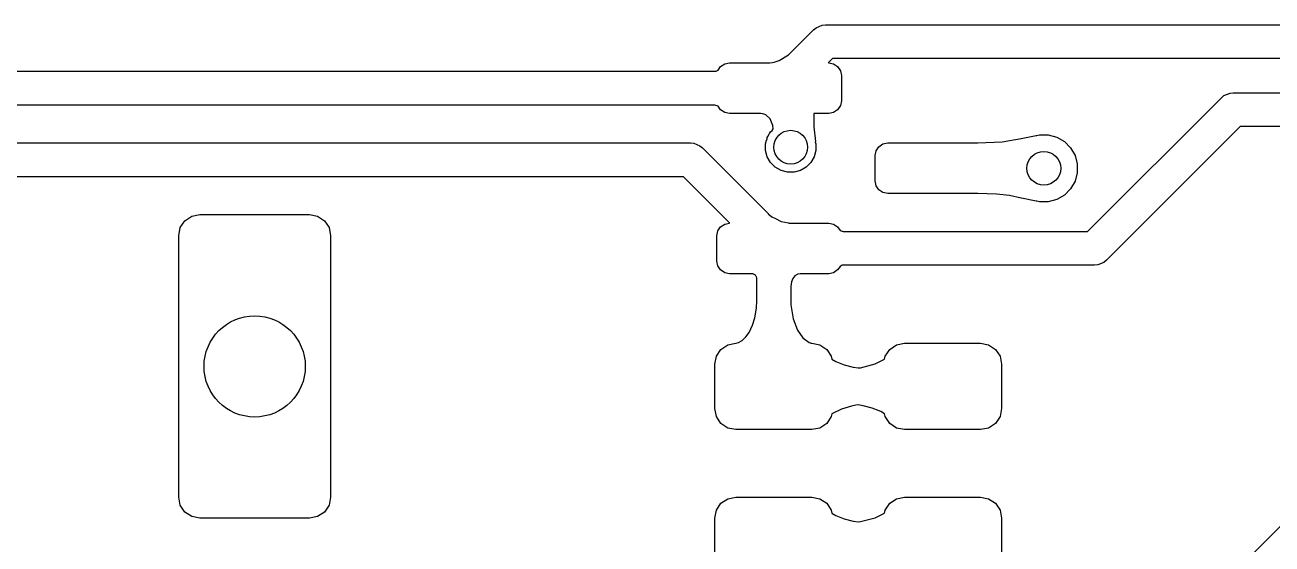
# Model space of a CAD drawing. Extents: x 89 to 178, y -115 to -57.
# Drawn here: x 100.98 to 115.75, y -103.71 to -97.55 of the extents above; entities that cross this region are included whole.
import ezdxf

# ---------------------------------------------------------------- set-up
doc = ezdxf.new("R2010")
doc.units = 0
doc.layers.add('BLACK', color=7, linetype='CONTINUOUS')

msp = doc.modelspace()

# ---------------------------------------------------------------- linework, layer by layer
at = {"layer": 'BLACK', "linetype": 'CONTINUOUS'}
for p, q in [((110.025178, -97.904478), (110.321078, -97.608579)), ((110.321078, -97.608579), (110.351386, -97.583706)), ((110.351386, -97.583706), (110.423482, -97.553843)), ((110.423482, -97.553843), (110.4625, -97.55)), ((110.4625, -97.55), (132.410979, -97.55)), ((109.852181, -97.992681), (109.913612, -97.972371)), ((109.913612, -97.972371), (110.025178, -97.904478)), ((110.545343, -97.95), (110.498484, -97.996858)), ((132.315783, -97.95), (110.545343, -97.95)), ((98.682843, -98.1), (109.157983, -98.1)), ((109.157983, -98.1), (109.164871, -98.099257)), ((109.164871, -98.099257), (109.190263, -98.086841)), ((109.190263, -98.086841), (109.218934, -98.043934)), ((109.218934, -98.043934), (109.267597, -98.011418)), ((109.267597, -98.011418), (109.325, -98)), ((109.325, -98), (109.799528, -98)), ((109.799528, -98), (109.800491, -97.999042)), ((109.800491, -97.999042), (109.803604, -97.998241)), ((109.803604, -97.998241), (109.834666, -97.994685)), ((109.834666, -97.994685), (109.852175, -97.992682)), ((109.852175, -97.992682), (109.852176, -97.992681)), ((109.852176, -97.992681), (109.852181, -97.992681)), ((110.498484, -97.996858), (110.497791, -97.9996)), ((110.497791, -97.9996), (110.497995, -98)), ((110.497995, -98), (110.5, -98)), ((110.5, -98), (110.557403, -98.011418)), ((110.557403, -98.011418), (110.606066, -98.043934)), ((110.606066, -98.043934), (110.638582, -98.092597)), ((110.638582, -98.092597), (110.65, -98.15)), ((110.65, -98.15), (110.65, -98.45)), ((113.567158, -100), (115.153578, -98.413579)), ((115.153578, -98.413579), (115.183886, -98.388706)), ((115.183886, -98.388706), (115.255982, -98.358843)), ((115.255982, -98.358843), (115.295, -98.355)), ((115.295, -98.355), (133.582983, -98.355)), ((109.151394, -98.5), (98.6, -98.5)), ((109.190764, -98.513908), (109.151394, -98.5)), ((109.218934, -98.556066), (109.190764, -98.513908)), ((109.267597, -98.588582), (109.218934, -98.556066)), ((110.606066, -98.556066), (110.557403, -98.588582)), ((110.638582, -98.507403), (110.606066, -98.556066)), ((110.65, -98.45), (110.638582, -98.507403)), ((109.325, -98.6), (109.267597, -98.588582)), ((109.690703, -98.6), (109.325, -98.6)), ((109.694798, -98.602223), (109.690703, -98.6)), ((109.719005, -98.604764), (109.694798, -98.602223)), ((109.719006, -98.604764), (109.719005, -98.604764)), ((109.719007, -98.604765), (109.719006, -98.604764)), ((109.721257, -98.60558), (109.719007, -98.604765)), ((109.75589, -98.618122), (109.721257, -98.60558)), ((109.759174, -98.621104), (109.755889, -98.618122)), ((109.755889, -98.618122), (109.75589, -98.618122)), ((109.80784, -98.665273), (109.759174, -98.621104)), ((109.838985, -98.741596), (109.80784, -98.665273)), ((110.5, -98.6), (110.322758, -98.6)), ((110.322758, -98.6), (110.323309, -98.660269)), ((110.323309, -98.660269), (110.323309, -98.660376)), ((110.323309, -98.660376), (110.323311, -98.757352)), ((110.557403, -98.588582), (110.5, -98.6)), ((109.772836, -98.885189), (109.78006, -98.872676)), ((109.78006, -98.872676), (109.800364, -98.835736)), ((109.800364, -98.835736), (109.80153, -98.834005)), ((109.80153, -98.834005), (109.804484, -98.830371)), ((109.804484, -98.830371), (109.811994, -98.817366)), ((109.811994, -98.817366), (109.828437, -98.800922)), ((109.828437, -98.800922), (109.843149, -98.782834)), ((109.843149, -98.782834), (109.838985, -98.741596)), ((110.323311, -98.757352), (110.323312, -98.757365)), ((110.323312, -98.757365), (110.343023, -98.9308)), ((112.783071, -98.897196), (112.960434, -98.860099)), ((112.960434, -98.860099), (112.967737, -98.861476)), ((112.967737, -98.861476), (112.997798, -98.853422)), ((112.997798, -98.853422), (113.102218, -98.853422)), ((113.102218, -98.853422), (113.203081, -98.880448)), ((115.377843, -98.755), (113.791421, -100.341421)), ((133.576394, -98.755), (115.377843, -98.755)), ((92.85, -98.95), (108.8625, -98.95)), ((108.8625, -98.95), (108.901518, -98.953843)), ((108.901518, -98.953843), (108.973614, -98.983706)), ((108.973614, -98.983706), (109.003921, -99.008579)), ((109.003921, -99.008579), (109.781042, -99.7857)), ((109.752567, -98.960836), (109.759956, -98.933257)), ((109.752567, -99.039152), (109.752567, -98.960836)), ((109.759365, -98.930256), (109.759673, -98.929056)), ((109.759956, -98.933257), (109.759365, -98.930256)), ((109.759673, -98.929056), (109.76911, -98.899093)), ((109.76911, -98.899093), (109.772836, -98.885189)), ((110.343023, -98.9308), (110.341141, -98.937354)), ((110.341141, -98.937354), (110.347433, -98.960836)), ((110.347433, -98.960836), (110.347433, -99.039152)), ((111.061418, -99.042597), (111.093934, -98.993934)), ((111.093934, -98.993934), (111.142597, -98.961418)), ((111.142597, -98.961418), (111.2, -98.95)), ((111.2, -98.95), (112.267939, -98.95)), ((112.267939, -98.95), (112.268939, -98.949563)), ((112.268939, -98.949563), (112.557604, -98.938354)), ((112.557604, -98.938354), (112.783071, -98.897196)), ((113.203081, -98.880448), (113.293513, -98.932659)), ((113.293513, -98.932659), (113.367349, -99.006495)), ((113.367349, -99.006495), (113.41956, -99.096927)), ((109.772836, -99.114799), (109.752567, -99.039152)), ((109.811994, -99.182622), (109.772836, -99.114799)), ((110.327164, -99.114799), (110.288006, -99.182622)), ((110.347433, -99.039152), (110.327164, -99.114799)), ((111.05, -99.1), (111.061418, -99.042597)), ((111.05, -99.4), (111.05, -99.1)), ((113.41956, -99.096927), (113.446586, -99.19779)), ((109.867372, -99.238), (109.811994, -99.182622)), ((109.935195, -99.277158), (109.867372, -99.238)), ((110.010842, -99.297427), (109.935195, -99.277158)), ((110.089158, -99.297427), (110.010842, -99.297427)), ((110.164805, -99.277158), (110.089158, -99.297427)), ((110.232628, -99.238), (110.164805, -99.277158)), ((110.288006, -99.182622), (110.232628, -99.238)), ((113.446586, -99.30221), (113.41956, -99.403073)), ((113.446586, -99.19779), (113.446586, -99.30221)), ((108.779658, -99.35), (92.946328, -99.35)), ((109.326594, -99.896937), (108.779658, -99.35)), ((111.061418, -99.457403), (111.05, -99.4)), ((111.093934, -99.506066), (111.061418, -99.457403)), ((113.41956, -99.403073), (113.367349, -99.493505)), ((111.142597, -99.538582), (111.093934, -99.506066)), ((111.2, -99.55), (111.142597, -99.538582)), ((111.7875, -99.55), (111.2, -99.55)), ((112.268493, -99.55), (111.7875, -99.55)), ((112.269112, -99.550274), (112.268493, -99.55)), ((112.488024, -99.555543), (112.269112, -99.550274)), ((112.644164, -99.574341), (112.488018, -99.555543)), ((112.488018, -99.555543), (112.488024, -99.555543)), ((112.644168, -99.574342), (112.644164, -99.574341)), ((112.783077, -99.602805), (112.644168, -99.574342)), ((112.7831, -99.602809), (112.783077, -99.602805)), ((112.960434, -99.6399), (112.7831, -99.602809)), ((113.293513, -99.567341), (113.203081, -99.619552)), ((113.367349, -99.493505), (113.293513, -99.567341)), ((112.960518, -99.639918), (112.960434, -99.6399)), ((112.967686, -99.638509), (112.960518, -99.639918)), ((112.997798, -99.646578), (112.967686, -99.638509)), ((113.102218, -99.646578), (112.997798, -99.646578)), ((113.203081, -99.619552), (113.102218, -99.646578)), ((102.81653, -99.954329), (102.870723, -99.873223)), ((102.870723, -99.873223), (102.951829, -99.81903)), ((102.951829, -99.81903), (103.0475, -99.8)), ((103.0475, -99.8), (104.3475, -99.8)), ((104.3475, -99.8), (104.443171, -99.81903)), ((104.443171, -99.81903), (104.524277, -99.873223)), ((104.524277, -99.873223), (104.57847, -99.954329)), ((109.267597, -99.911418), (109.325, -99.9)), ((109.325, -99.9), (109.325901, -99.9)), ((109.325901, -99.9), (109.326594, -99.896937)), ((109.781042, -99.7857), (109.784212, -99.788397)), ((109.784212, -99.788397), (109.826796, -99.824635)), ((109.826796, -99.824635), (109.826797, -99.824635)), ((109.826797, -99.824635), (109.826799, -99.824637)), ((109.826799, -99.824637), (109.860704, -99.8425)), ((109.860704, -99.8425), (109.935136, -99.881715)), ((109.935136, -99.881715), (110.022509, -99.897435)), ((110.022509, -99.897435), (110.026504, -99.9)), ((110.026504, -99.9), (110.5, -99.9)), ((110.5, -99.9), (110.557403, -99.911418)), ((102.7975, -100.05), (102.81653, -99.954329)), ((102.7975, -103.15), (102.7975, -100.05)), ((104.57847, -99.954329), (104.5975, -100.05)), ((104.5975, -100.05), (104.5975, -103.15)), ((109.175, -100.05), (109.186418, -99.992597)), ((109.175, -100.35), (109.175, -100.05)), ((109.186418, -99.992597), (109.218934, -99.943934)), ((109.218934, -99.943934), (109.267597, -99.911418)), ((110.557403, -99.911418), (110.606066, -99.943934)), ((110.606066, -99.943934), (110.634234, -99.986091)), ((110.634234, -99.986091), (110.673607, -100)), ((110.673607, -100), (113.567158, -100)), ((109.186418, -100.407403), (109.175, -100.35)), ((113.791421, -100.341421), (113.761114, -100.366294)), ((109.218934, -100.456066), (109.186418, -100.407403)), ((109.267597, -100.488582), (109.218934, -100.456066)), ((109.325, -100.5), (109.267597, -100.488582)), ((110.557403, -100.488582), (110.5, -100.5)), ((110.606066, -100.456066), (110.557403, -100.488582)), ((110.634736, -100.413157), (110.606066, -100.456066)), ((110.660128, -100.400743), (110.634736, -100.413157)), ((110.667016, -100.4), (110.660128, -100.400743)), ((113.65, -100.4), (110.667016, -100.4)), ((113.689018, -100.396157), (113.65, -100.4)), ((113.761114, -100.366294), (113.689018, -100.396157)), ((109.597683, -100.5), (109.325, -100.5)), ((109.603864, -100.503759), (109.597683, -100.5)), ((109.610334, -100.504761), (109.603864, -100.503759)), ((109.63315, -100.518093), (109.610334, -100.504761)), ((109.65, -100.548506), (109.633149, -100.518093)), ((109.633149, -100.518093), (109.63315, -100.518093)), ((109.65, -100.82213), (109.65, -100.548506)), ((110.0598, -100.595148), (110.05191, -100.65066)), ((110.059801, -100.595145), (110.0598, -100.595148)), ((110.075495, -100.55766), (110.059801, -100.595145)), ((110.075497, -100.557657), (110.075495, -100.55766)), ((110.100016, -100.527464), (110.075497, -100.557657)), ((110.135181, -100.507326), (110.100016, -100.527464)), ((110.161436, -100.503288), (110.135181, -100.507326)), ((110.167475, -100.500429), (110.161436, -100.503288)), ((110.16768, -100.5), (110.167475, -100.500429)), ((110.5, -100.5), (110.16768, -100.5)), ((110.05191, -100.65066), (110.05, -100.664097)), ((110.05, -100.664097), (110.05, -100.822735)), ((109.624135, -101.022681), (109.644267, -100.907402)), ((109.644267, -100.907402), (109.649336, -100.823494)), ((109.649336, -100.823494), (109.65, -100.82213)), ((110.05, -100.822735), (110.05044, -100.823742)), ((110.05044, -100.823742), (110.052265, -100.870311)), ((110.052265, -100.870311), (110.052265, -100.870312)), ((110.052265, -100.870312), (110.079288, -101.036398)), ((109.596783, -101.11238), (109.624135, -101.022681)), ((110.079288, -101.036398), (110.079289, -101.036403)), ((110.079289, -101.036403), (110.128578, -101.169894)), ((109.519282, -101.248704), (109.556875, -101.196188)), ((109.556875, -101.196188), (109.596783, -101.11238)), ((110.128578, -101.169894), (110.192533, -101.261626)), ((109.223223, -101.398223), (109.304329, -101.34403)), ((109.304329, -101.34403), (109.4, -101.325)), ((109.4, -101.325), (109.404809, -101.325)), ((109.404809, -101.325), (109.430139, -101.316907)), ((109.430139, -101.316907), (109.473489, -101.29146)), ((109.473489, -101.29146), (109.519282, -101.248704)), ((110.192533, -101.261626), (110.269154, -101.316586)), ((110.269154, -101.316586), (110.269154, -101.316587)), ((110.269154, -101.316587), (110.294159, -101.325)), ((110.294159, -101.325), (110.3, -101.325)), ((110.3, -101.325), (110.395671, -101.34403)), ((110.395671, -101.34403), (110.476777, -101.398223)), ((111.223223, -101.398223), (111.304329, -101.34403)), ((111.304329, -101.34403), (111.4, -101.325)), ((111.4, -101.325), (112.3, -101.325)), ((112.3, -101.325), (112.395671, -101.34403)), ((112.395671, -101.34403), (112.476777, -101.398223)), ((109.15, -101.575), (109.16903, -101.479329)), ((109.16903, -101.479329), (109.223223, -101.398223)), ((110.476777, -101.398223), (110.53097, -101.479329)), ((110.53097, -101.479329), (110.537847, -101.513905)), ((110.537847, -101.513905), (110.583797, -101.541035)), ((111.049815, -101.569696), (111.162246, -101.513432)), ((111.162246, -101.513432), (111.16903, -101.479329)), ((111.16903, -101.479329), (111.223223, -101.398223)), ((112.476777, -101.398223), (112.53097, -101.479329)), ((112.53097, -101.479329), (112.55, -101.575)), ((109.15, -102.1), (109.15, -101.575)), ((110.583797, -101.541035), (110.683857, -101.581411)), ((110.683857, -101.581411), (110.789615, -101.609243)), ((110.789615, -101.609243), (110.850901, -101.618364)), ((110.850901, -101.618364), (110.879031, -101.615372)), ((110.879031, -101.615372), (111.049815, -101.569696)), ((112.55, -101.575), (112.55, -102.1)), ((109.16903, -102.195671), (109.15, -102.1)), ((110.650179, -102.105306), (110.537753, -102.161565)), ((110.650184, -102.105304), (110.650179, -102.105306)), ((110.650186, -102.105303), (110.650184, -102.105303)), ((110.650184, -102.105303), (110.650184, -102.105304)), ((110.770038, -102.073248), (110.650186, -102.105303)), ((110.820973, -102.059626), (110.770038, -102.073248)), ((110.849091, -102.056634), (110.820973, -102.059626)), ((110.910386, -102.065757), (110.849091, -102.056634)), ((111.016143, -102.093589), (110.910386, -102.065757)), ((111.116203, -102.133965), (111.016143, -102.093589)), ((112.55, -102.1), (112.53097, -102.195671)), ((109.223223, -102.276777), (109.16903, -102.195671)), ((110.53097, -102.195671), (110.476777, -102.276777)), ((110.537753, -102.161565), (110.53097, -102.195671)), ((111.162152, -102.161093), (111.116203, -102.133965)), ((111.16903, -102.195671), (111.162152, -102.161093)), ((111.223223, -102.276777), (111.16903, -102.195671)), ((112.53097, -102.195671), (112.476777, -102.276777)), ((109.304329, -102.33097), (109.223223, -102.276777)), ((109.4, -102.35), (109.304329, -102.33097)), ((110.3, -102.35), (109.4, -102.35)), ((110.395671, -102.33097), (110.3, -102.35)), ((110.476777, -102.276777), (110.395671, -102.33097)), ((111.304329, -102.33097), (111.223223, -102.276777)), ((111.4, -102.35), (111.304329, -102.33097)), ((112.3, -102.35), (111.4, -102.35)), ((112.395671, -102.33097), (112.3, -102.35)), ((112.476777, -102.276777), (112.395671, -102.33097)), ((114.496814, -104.85), (116.429658, -102.917157)), ((102.81653, -103.245671), (102.7975, -103.15)), ((104.5975, -103.15), (104.57847, -103.245671)), ((109.304329, -103.16903), (109.4, -103.15)), ((109.4, -103.15), (110.3, -103.15)), ((110.3, -103.15), (110.395671, -103.16903)), ((111.304329, -103.16903), (111.4, -103.15)), ((111.4, -103.15), (112.3, -103.15)), ((112.3, -103.15), (112.395671, -103.16903)), ((102.870723, -103.326777), (102.81653, -103.245671)), ((104.57847, -103.245671), (104.524277, -103.326777)), ((109.15, -103.4), (109.16903, -103.304329)), ((109.16903, -103.304329), (109.223223, -103.223223)), ((109.223223, -103.223223), (109.304329, -103.16903)), ((110.395671, -103.16903), (110.476777, -103.223223)), ((110.476777, -103.223223), (110.53097, -103.304329)), ((110.53097, -103.304329), (110.537847, -103.338905)), ((111.162246, -103.338432), (111.16903, -103.304329)), ((111.16903, -103.304329), (111.223223, -103.223223)), ((111.223223, -103.223223), (111.304329, -103.16903)), ((112.395671, -103.16903), (112.476777, -103.223223)), ((112.476777, -103.223223), (112.53097, -103.304329)), ((112.53097, -103.304329), (112.55, -103.4)), ((102.951829, -103.38097), (102.870723, -103.326777)), ((103.0475, -103.4), (102.951829, -103.38097)), ((104.3475, -103.4), (103.0475, -103.4)), ((104.443171, -103.38097), (104.3475, -103.4)), ((104.524277, -103.326777), (104.443171, -103.38097)), ((109.15, -103.925), (109.15, -103.4)), ((110.537847, -103.338905), (110.583797, -103.366035)), ((110.583797, -103.366035), (110.683857, -103.406411)), ((110.683857, -103.406411), (110.789615, -103.434243)), ((110.789615, -103.434243), (110.850901, -103.443364)), ((110.850901, -103.443364), (110.879031, -103.440372)), ((110.879031, -103.440372), (111.049815, -103.394696)), ((111.049815, -103.394696), (111.162246, -103.338432)), ((112.55, -103.4), (112.55, -103.925))]:
    msp.add_line(p, q, dxfattribs=at)
at = {"layer": 'BLACK'}
for centre, radius in [((110.05, -98.999994), 0.2), ((113.050008, -99.25), 0.2), ((103.6975, -101.6), 0.6), ((103.6975, -101.6), 0.6)]:
    msp.add_circle(centre, radius, dxfattribs=at)
at = {"layer": 'WHITE'}
for centre, radius in [((110.05, -98.999994), 0.2), ((113.050008, -99.25), 0.2), ((103.6975, -101.6), 0.6)]:
    msp.add_circle(centre, radius, dxfattribs=at)

doc.saveas('drawing.dxf')
